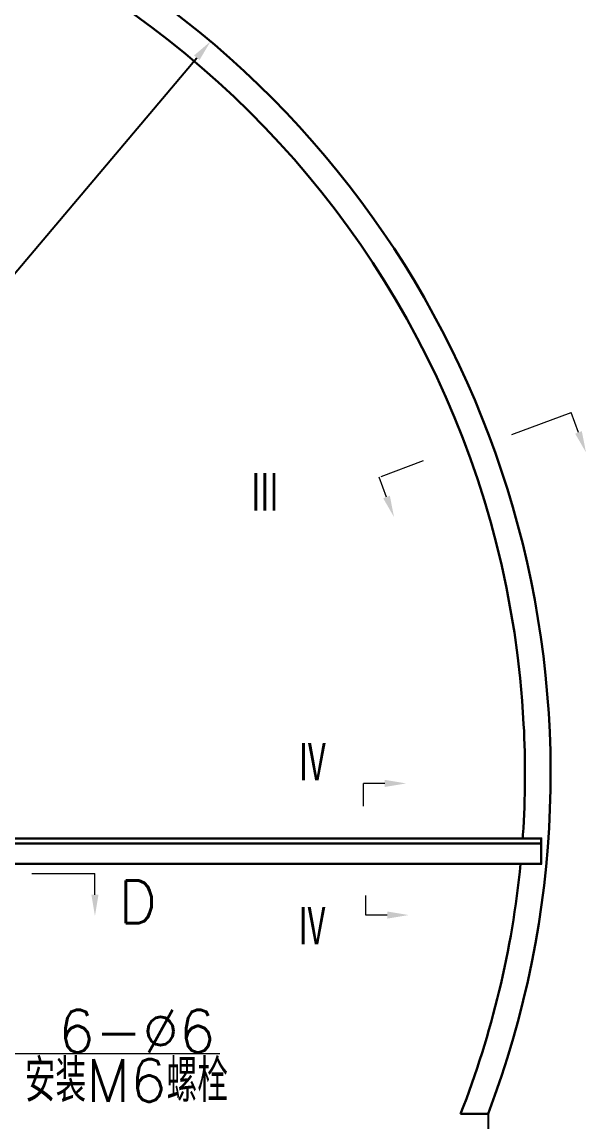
# Model space of a CAD drawing. Header units: millimetres. Extents: x 1900 to 2741, y 0 to 595.
# Drawn here: x 2473.8 to 2539.9, y 363.2 to 492.2 of the extents above; entities that cross this region are included whole.
import ezdxf

# ---------------------------------------------------------------- set-up
doc = ezdxf.new("R2010")
doc.units = ezdxf.units.MM
for name, color, linetype, lineweight in [('尺寸线', 3, 'Continuous', 15), ('文字层', 7, 'Continuous', 15), ('粗实线', 7, 'Continuous', 30), ('细实线', 7, 'Continuous', 15)]:
    doc.layers.add(name, color=color, linetype=linetype, lineweight=lineweight)
doc.styles.get("Standard").update_dxf_attribs({"font": 'txt.shx', "bigfont": 'gbcbig.shx'})
doc.dimstyles.new('ISO-25$0', dxfattribs={"dimtxt": 5, "dimasz": 2.5, "dimexe": 1.25, "dimexo": 0, "dimtad": 1, "dimdec": 0, "dimdsep": 46, "dimtxsty": 'Standard', "dimcen": 2.5, "dimdle": 5, "dimadec": 0, "dimazin": 0, "dimtfac": 1, "dimtdec": 0, "dimtmove": 0, "dimatfit": 2, "dimfxl": 0, "dimtolj": 1, "dimarcsym": 0})
doc.dimstyles.new('ISO-25$4', dxfattribs={"dimtxt": 5, "dimasz": 2.5, "dimexe": 0.5, "dimexo": 0, "dimtad": 1, "dimdec": 0, "dimdsep": 46, "dimtxsty": 'Standard', "dimcen": 2.5, "dimdle": 5, "dimadec": 0, "dimazin": 0, "dimtfac": 1, "dimtdec": 0, "dimtmove": 0, "dimatfit": 2, "dimfxl": 0, "dimtolj": 1, "dimarcsym": 0})

# ---------------------------------------------------------------- blocks, each defined once
blk = doc.blocks.new('*X42')
at = {"layer": '细实线', "linetype": 'Continuous'}
blk.add_hatch(color=0, dxfattribs=at).paths.add_polyline_path([(2458.115239268938, 396.3777767557723), (2459.526000624391, 394.2903360624925), (2458.968761027416, 394.0073006732512)], flags=0)
at = {"layer": '细实线', "color": 0, "linetype": 'Continuous'}
for p, q in [((2458.115239268938, 396.3777767557723), (2470.883730927344, 371.2391919138539)), ((2470.883730927344, 371.2391919138539), (2496.974421140081, 371.2391919138539))]:
    blk.add_line(p, q, dxfattribs=at)
at = {"layer": '细实线', "color": 0}
blk.add_line((2496.974421140081, 371.2391919138539), (2496.974421140081, 371.2391919138539), dxfattribs=at)
blk = doc.blocks.new('*X44')
at = {"layer": '尺寸线'}
blk.add_hatch(color=0, dxfattribs=at).paths.add_polyline_path([(2493.935478660861, 488.3128988370361), (2494.572141100532, 487.7752136295417), (2495.866865503179, 489.9540435522986)], flags=0)
at = {"layer": '尺寸线', "color": 0, "lineweight": -2}
blk.add_line((2423.369704254411, 404.1115860949217), (2494.253809880697, 488.0440562332888), dxfattribs=at)
at = {"layer": '尺寸线', "color": 0, "insert": (2463.329546225524, 456.270538496678), "char_height": 5, "width": 67.14285714285758, "attachment_point": 5, "rotation": 49.81765901997822}
blk.add_mtext('R2250', dxfattribs=at)
blk = doc.blocks.new('*X58')
at = {"layer": '尺寸线'}
for points in [[(2320.842459452525, 350.9566237343221), (2320.842459452525, 350.1232904009888), (2318.342459452525, 350.5399570676555)], [(2525.896949056295, 350.9566237343221), (2525.896949056295, 350.1232904009888), (2528.396949056295, 350.5399570676555)]]:
    blk.add_hatch(color=0, dxfattribs=at).paths.add_polyline_path(points, flags=0)
at = {"layer": '尺寸线', "color": 0, "lineweight": -2}
for p, q in [((2318.342459452525, 364.1861087555627), (2318.342459452525, 349.2899570676555)), ((2528.396949056295, 364.1861087555627), (2528.396949056295, 349.2899570676555)), ((2320.842459452525, 350.5399570676555), (2525.896949056295, 350.5399570676555))]:
    blk.add_line(p, q, dxfattribs=at)
at = {"layer": '尺寸线', "color": 0, "insert": (2421.795262442701, 353.6649570676555), "char_height": 5, "width": 52.85714285714312, "attachment_point": 5}
blk.add_mtext('4300', dxfattribs=at)

msp = doc.modelspace()

# ---------------------------------------------------------------- hatches: boundary and pattern name
at = {"layer": '细实线'}
for points in [[(2538.616933475612, 443.9495782168052), (2539.397304551277, 444.2419229255164), (2539.884153139578, 441.7546373441691)], [(2516.10981723548, 436.3716514844886), (2516.890188311144, 436.6639961931998), (2517.377036899446, 434.1767106118522)], [(2516.294245126813, 402.5120069455669), (2516.294245126813, 403.3453402789004), (2518.794245126813, 402.9286736122334)], [(2481.90097005112, 389.8802672614296), (2482.734303384454, 389.8802672614296), (2482.317636717787, 387.3802672614296)], [(2516.58645113479, 387.0739403034694), (2516.58645113479, 387.9072736368024), (2519.08645113479, 387.4906069701359)]]:
    msp.add_hatch(color=256, dxfattribs=at).paths.add_polyline_path(points, flags=0)

# ---------------------------------------------------------------- linework, layer by layer
at = {"layer": '粗实线'}
for p, q in [((2534.636262805284, 396.4861087555627), (2443.21970425441, 396.4861087555627)), ((2534.636262805283, 393.4861087555627), (2534.636262805285, 396.4861087555627)), ((2534.636262805284, 395.8861087555612), (2443.21970425441, 395.8861087555628)), ((2470.146913093061, 393.4861087555611), (2534.636262805284, 393.4861087555606)), ((2528.396949056295, 364.1861087555627), (2525.181109557023, 364.1861087555627))]:
    msp.add_line(p, q, dxfattribs=at)
for centre, radius, start, end in [((2423.36970425441, 404.1115860949218), 112.3599834970203, 339.1859996101369, 200.8140003898625), ((2423.36970425441, 404.1115860949218), 109.3599834970205, 3.026790105687267, 176.9732098943095), ((2423.369704254398, 404.1115860949218), 109.3599834970326, 356.2116750944244, 3.026790105687277), ((2423.36970425441, 404.1115860949225), 109.3599834970205, 356.001622587398, 356.2116750944244), ((2423.36970425441, 404.1115860949218), 109.3599834970202, 338.5873055971563, 354.4243137699104)]:
    msp.add_arc(centre, radius, start, end, dxfattribs=at)
at = {"layer": '细实线'}
for p, q in [((2531.207410808615, 443.8434730380997), (2538.130084887311, 446.4368637981528)), ((2539.007119013445, 444.0957505711609), (2538.130084887311, 446.4368637981528)), ((2515.85253656675, 438.9449384165649), (2520.843936631016, 440.814830117264)), ((2516.500002773312, 436.5178238388443), (2515.622968647178, 438.8589370658364)), ((2513.794245126813, 400.266362292807), (2513.794245126813, 402.9286736122334)), ((2516.294245126813, 402.9286736122334), (2513.794245126813, 402.9286736122334)), ((2474.925134297484, 392.3802672614296), (2482.317636717787, 392.3802672614296)), ((2482.317636717787, 389.8802672614296), (2482.317636717787, 392.3802672614296)), ((2514.08645113479, 387.4906069701359), (2514.08645113479, 389.7899764775815)), ((2516.58645113479, 387.4906069701359), (2514.08645113479, 387.4906069701359))]:
    msp.add_line(p, q, dxfattribs=at)
at = {"layer": '细实线', "linetype": 'Continuous', "lineweight": 5}
for p, q in [((2532.536262805284, 396.5861087555617), (2532.536262805284, 396.4861087555618)), ((2532.636262805284, 396.5861087555617), (2532.636262805284, 396.4861087555618)), ((2532.736262805284, 396.5861087555617), (2532.736262805284, 396.4861087555615)), ((2532.836262805284, 396.5861087555617), (2532.836262805284, 396.4861087555615)), ((2532.936262805284, 396.5861087555614), (2532.936262805284, 396.4861087555615)), ((2532.936262805284, 396.5861087555617), (2532.936262805284, 396.4861087555615)), ((2532.936262805284, 396.5861087555617), (2532.936262805284, 396.4861087555615)), ((2532.936262805284, 396.5861087555614), (2532.936262805284, 396.4861087555615)), ((2533.036262805284, 396.5861087555614), (2533.036262805284, 396.4861087555615)), ((2533.136262805284, 396.5861087555614), (2533.136262805284, 396.4861087555613)), ((2533.236262805284, 396.5861087555614), (2533.236262805284, 396.4861087555613)), ((2533.336262805284, 396.5861087555612), (2533.336262805284, 396.4861087555613)), ((2533.436262805284, 396.5861087555612), (2533.436262805284, 396.4861087555613)), ((2533.436262805284, 396.5861087555612), (2533.436262805284, 396.4861087555613)), ((2533.536262805284, 396.5861087555612), (2533.536262805284, 396.4861087555613)), ((2533.636262805284, 396.5861087555612), (2533.636262805284, 396.4861087555611)), ((2533.736262805284, 396.5861087555612), (2533.736262805284, 396.4861087555611)), ((2533.836262805285, 396.586108755561), (2533.836262805285, 396.4861087555611)), ((2533.936262805285, 396.586108755561), (2533.936262805284, 396.4861087555608)), ((2534.036262805284, 396.586108755561), (2534.036262805284, 396.4861087555608)), ((2534.136262805284, 396.5861087555608), (2534.136262805284, 396.4861087555608)), ((2534.136262805284, 396.5861087555608), (2534.136262805284, 396.4861087555608)), ((2534.136262805284, 396.5861087555608), (2534.136262805284, 396.4861087555608)), ((2534.236262805284, 396.5861087555608), (2534.236262805284, 396.4861087555608)), ((2534.336262805285, 396.5861087555608), (2534.336262805285, 396.4861087555608)), ((2534.436262805285, 396.5861087555608), (2534.436262805285, 396.4861087555606)), ((2534.536262805284, 396.5861087555608), (2534.536262805284, 396.4861087555606)), ((2534.636262805285, 396.5861087555605), (2534.636262805285, 396.4861087555604)), ((2534.636262805285, 396.5861087555605), (2534.636262805285, 396.4861087555606)), ((2534.736262805284, 396.4861087555604), (2534.636262805285, 396.4861087555604)), ((2534.736262805284, 396.3861087555605), (2534.636262805284, 396.3861087555605)), ((2534.736262805284, 396.2861087555603), (2534.636262805284, 396.2861087555603)), ((2534.736262805284, 396.1861087555602), (2534.636262805284, 396.1861087555604)), ((2534.736262805284, 396.0861087555603), (2534.636262805284, 396.0861087555603)), ((2534.736262805284, 395.9861087555604), (2534.636262805284, 395.9861087555604)), ((2534.736262805284, 395.8861087555603), (2534.636262805284, 395.8861087555603)), ((2534.736262805284, 395.7861087555601), (2534.636262805284, 395.7861087555603)), ((2534.736262805284, 395.6861087555602), (2534.636262805284, 395.6861087555602)), ((2534.736262805284, 395.5861087555603), (2534.636262805284, 395.5861087555603)), ((2534.736262805284, 395.4861087555602), (2534.636262805284, 395.4861087555602)), ((2534.736262805284, 395.38610875556), (2534.636262805284, 395.3861087555603)), ((2534.736262805284, 395.2861087555601), (2534.636262805284, 395.2861087555601)), ((2534.736262805284, 395.1861087555602), (2534.636262805284, 395.1861087555602)), ((2534.736262805284, 395.0861087555601), (2534.636262805284, 395.0861087555601)), ((2534.736262805284, 394.9861087555599), (2534.636262805284, 394.9861087555602)), ((2534.736262805283, 394.88610875556), (2534.636262805284, 394.88610875556)), ((2534.736262805283, 394.7861087555601), (2534.636262805283, 394.7861087555601)), ((2534.736262805283, 394.68610875556), (2534.636262805283, 394.68610875556)), ((2534.736262805283, 394.5861087555598), (2534.636262805283, 394.5861087555601)), ((2534.736262805283, 394.5861087555598), (2534.636262805283, 394.5861087555601)), ((2534.736262805283, 394.4861087555599), (2534.636262805283, 394.4861087555599)), ((2534.736262805283, 394.4861087555599), (2534.636262805283, 394.4861087555599)), ((2534.736262805283, 394.38610875556), (2534.636262805283, 394.38610875556)), ((2534.736262805283, 394.2861087555599), (2534.636262805283, 394.2861087555599)), ((2534.736262805283, 394.1861087555598), (2534.636262805283, 394.18610875556)), ((2534.736262805283, 394.0861087555598), (2534.636262805283, 394.0861087555598)), ((2534.736262805283, 393.9861087555599), (2534.636262805283, 393.9861087555599)), ((2534.736262805283, 393.8861087555598), (2534.636262805283, 393.8861087555598)), ((2534.736262805283, 393.7861087555597), (2534.636262805283, 393.7861087555599)), ((2534.736262805283, 393.6861087555598), (2534.636262805283, 393.6861087555598)), ((2534.736262805283, 393.5861087555598), (2534.636262805283, 393.5861087555598)), ((2532.212275070149, 393.4861087555618), (2532.212275070149, 393.3861087555618)), ((2532.312275070149, 393.4861087555618), (2532.312275070149, 393.3861087555618)), ((2532.412275070149, 393.4861087555618), (2532.412275070149, 393.3861087555618)), ((2532.512275070149, 393.4861087555618), (2532.512275070149, 393.3861087555616)), ((2532.612275070149, 393.4861087555618), (2532.612275070149, 393.3861087555616)), ((2532.712275070149, 393.4861087555615), (2532.712275070149, 393.3861087555616)), ((2532.712275070149, 393.4861087555615), (2532.712275070149, 393.3861087555614)), ((2532.812275070149, 393.4861087555615), (2532.812275070149, 393.3861087555614)), ((2532.912275070149, 393.4861087555613), (2532.912275070149, 393.3861087555614)), ((2533.012275070149, 393.4861087555613), (2533.012275070149, 393.3861087555614)), ((2533.112275070149, 393.4861087555613), (2533.112275070149, 393.3861087555614)), ((2533.212275070149, 393.4861087555613), (2533.212275070149, 393.3861087555612)), ((2533.212275070149, 393.4861087555613), (2533.212275070149, 393.3861087555614)), ((2533.212275070149, 393.4861087555613), (2533.212275070149, 393.3861087555614)), ((2533.312275070149, 393.4861087555613), (2533.312275070149, 393.3861087555612)), ((2533.412275070149, 393.4861087555613), (2533.412275070149, 393.3861087555612)), ((2533.512275070149, 393.4861087555611), (2533.512275070149, 393.3861087555612)), ((2533.612275070149, 393.4861087555611), (2533.612275070149, 393.3861087555609)), ((2533.712275070149, 393.4861087555611), (2533.712275070149, 393.3861087555609)), ((2533.712275070149, 393.4861087555611), (2533.712275070149, 393.3861087555609)), ((2533.81227507015, 393.4861087555608), (2533.812275070149, 393.3861087555609)), ((2533.912275070149, 393.4861087555608), (2533.912275070149, 393.3861087555609)), ((2534.012275070149, 393.4861087555608), (2534.012275070149, 393.3861087555609)), ((2534.112275070149, 393.4861087555608), (2534.112275070149, 393.3861087555607)), ((2534.212275070149, 393.4861087555608), (2534.212275070149, 393.3861087555607)), ((2534.31227507015, 393.4861087555606), (2534.31227507015, 393.3861087555607)), ((2534.412275070149, 393.4861087555606), (2534.412275070149, 393.3861087555605)), ((2534.512275070149, 393.4861087555606), (2534.512275070149, 393.3861087555605)), ((2534.61227507015, 393.4861087555604), (2534.612275070149, 393.3861087555605)), ((2534.736262805283, 393.4861087555597), (2534.636262805283, 393.4861087555597))]:
    msp.add_line(p, q, dxfattribs=at)

# ---------------------------------------------------------------- block references
at = {"layer": '细实线'}
msp.add_blockref('*X42', (0, 0), dxfattribs=at)

# ---------------------------------------------------------------- texts
at = {"layer": '文字层', "char_height": 5, "attachment_point": 1}
for s, insert, width in [('Ⅲ', (2500.444937032548, 439.4583474683631), 8.034572007481986), ('Ⅳ', (2505.999017589039, 407.8018518581995), 8.034572007481986), ('D', (2485.087658443949, 391.5256879789166), 8.034572007481986), ('Ⅳ', (2505.962356072288, 388.571739021282), 12.10194000205229), ('6-%%C6', (2478.014299403456, 376.3828618914309), 39.98159437645518), ('安装M6螺栓', (2474.086965824604, 370.5725764499806), 40.27019901921813)]:
    msp.add_mtext(s, dxfattribs=dict(at, insert=insert, width=width))

# ---------------------------------------------------------------- dimensions: what is measured, and where the dimension line sits
at = {"layer": '尺寸线'}
dim = msp.add_radius_dim(center=(2423.369704254411, 404.1115860949217), mpoint=(2495.866865503179, 489.9540435522986), text='R2250', dimstyle='ISO-25$4', override={"dimpost": 'R<>', "dimsah": 1}, dxfattribs=at)
dim.commit()
dim.dimension.update_dxf_attribs({"geometry": '*X44', "text_midpoint": (2465.717030374286, 454.2542189685749), "dimtype": 164})
dim = msp.add_linear_dim(base=(2528.396949056295, 350.5399570676555), p1=(2318.342459452525, 364.1861087555627), p2=(2528.396949056295, 364.1861087555627), text='4300', dimstyle='ISO-25$0', override={"dimsah": 1}, dxfattribs=at)
dim.commit()
dim.dimension.update_dxf_attribs({"geometry": '*X58', "text_midpoint": (2421.795262442701, 350.5399570676555), "dimtype": 160})

doc.saveas('drawing.dxf')
